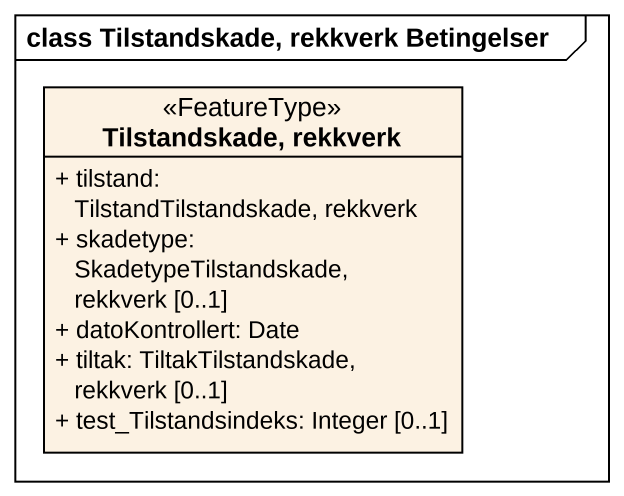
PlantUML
@startuml
mainframe class Tilstandskade, rekkverk Betingelser
hide circle
hide empty members
skinparam classAttributeIconSize 0
class "Tilstandskade, rekkverk" as Tilstandskade_rekkverk <<FeatureType>> {
  + tilstand: TilstandTilstandskade, rekkverk
  + skadetype: SkadetypeTilstandskade, rekkverk [0..1]
  + datoKontrollert: Date
  + tiltak: TiltakTilstandskade, rekkverk [0..1]
  + test_Tilstandsindeks: Integer [0..1]
}
@enduml
